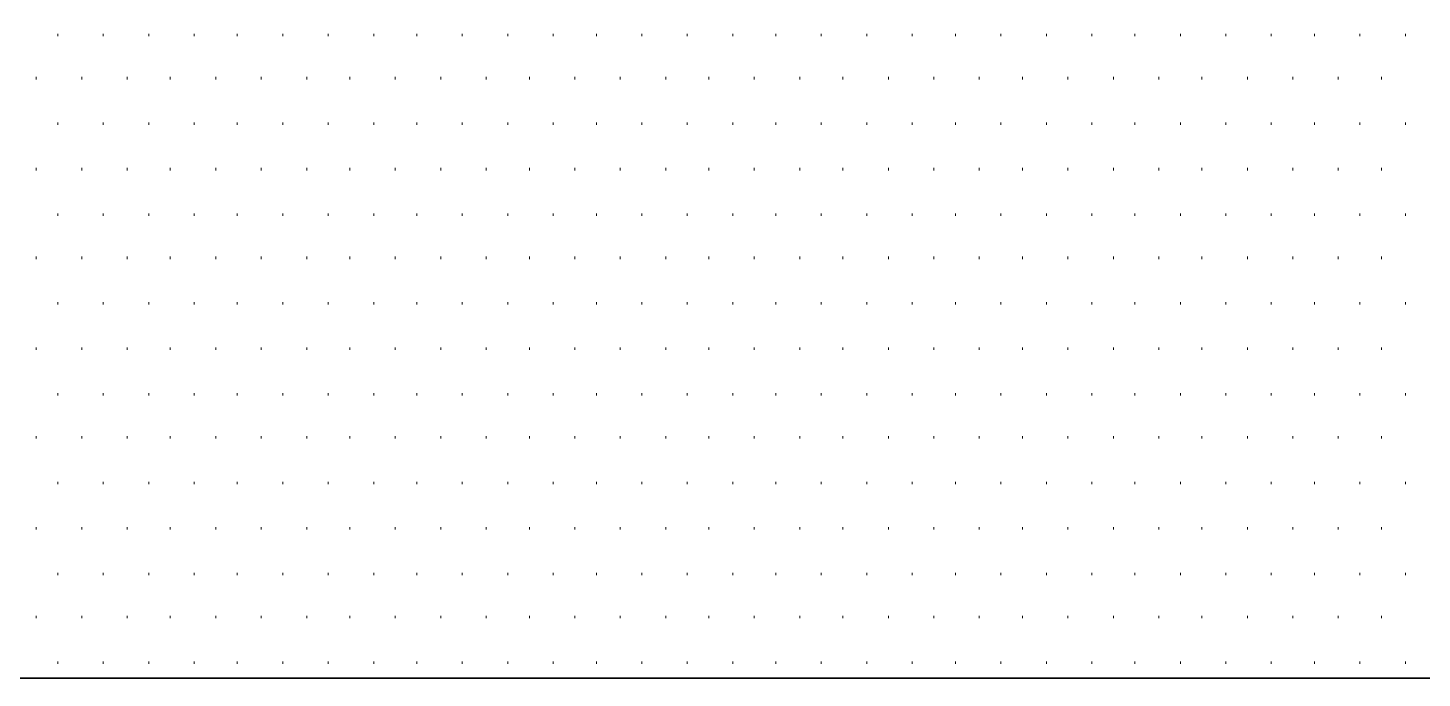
# Model space of a CAD drawing. Header units: millimetres. Extents: x -383313 to -161684, y -117025 to 99224.
# Drawn here: x -323493 to -321027, y -25542 to -24393 of the extents above; entities that cross this region are included whole.
import ezdxf

# ---------------------------------------------------------------- set-up
doc = ezdxf.new("R2010")
doc.units = ezdxf.units.MM
doc.header["$MEASUREMENT"] = 0
doc.layers.add('PDF_Geometry', color=7, linetype='Continuous')

# ---------------------------------------------------------------- blocks, each defined once
blk = doc.blocks.new('A$Cf5759c35')
at = {"layer": 'PDF_Geometry', "color": 8, "lineweight": 35}
blk.add_lwpolyline([(38379.2, 12369.8), (38379.2, 6997.7), (37477.5, 6997.7), (37477.5, 6366.9), (38379.2, 6366.9), (38379.2, 999.1), (37477.5, 999.1), (37477.5, 368.3), (38379.2, 368.3), (38379.2, -4999.6), (37477.5, -4999.6), (37477.5, -5630.3), (38379.2, -5630.3), (38379.2, -7277.1), (17640.1, -7277.1), (-1888.1, 3395.1), (-1270, 4466.2)], dxfattribs=at)
at = {"layer": 'PDF_Geometry', "color": 8, "lineweight": 9}
for points in [[(35022.2, -6142.6), (35022.2, -6138.3)], [(35102.6, -6142.6), (35102.6, -6138.3)], [(35183.1, -6142.6), (35183.1, -6138.3)], [(35263.5, -6142.6), (35263.5, -6138.3)], [(35339.7, -6142.6), (35339.7, -6138.3)], [(35420.1, -6142.6), (35420.1, -6138.3)], [(35500.6, -6142.6), (35500.6, -6138.3)], [(35581, -6142.6), (35581, -6138.3)], [(35657.2, -6142.6), (35657.2, -6138.3)], [(35737.6, -6142.6), (35737.6, -6138.3)], [(35818.1, -6142.6), (35818.1, -6138.3)], [(35898.5, -6142.6), (35898.5, -6138.3)], [(35974.7, -6142.6), (35974.7, -6138.3)], [(36055.1, -6142.6), (36055.1, -6138.3)], [(36135.6, -6142.6), (36135.6, -6138.3)], [(36216, -6142.6), (36216, -6138.3)], [(36292.2, -6142.6), (36292.2, -6138.3)], [(36372.6, -6142.6), (36372.6, -6138.3)], [(36453.1, -6142.6), (36453.1, -6138.3)], [(36533.5, -6142.6), (36533.5, -6138.3)], [(36609.7, -6142.6), (36609.7, -6138.3)], [(36690.1, -6142.6), (36690.1, -6138.3)], [(36770.6, -6142.6), (36770.6, -6138.3)], [(36851, -6142.6), (36851, -6138.3)], [(36927.2, -6142.6), (36927.2, -6138.3)], [(37007.6, -6142.6), (37007.6, -6138.3)], [(37088.1, -6142.6), (37088.1, -6138.3)], [(37168.5, -6142.6), (37168.5, -6138.3)], [(37244.7, -6142.6), (37244.7, -6138.3)], [(37325.1, -6142.6), (37325.1, -6138.3)], [(37405.6, -6142.6), (37405.6, -6138.3)], [(34984.1, -6218.8), (34984.1, -6214.5)], [(35064.5, -6218.8), (35064.5, -6214.5)], [(35145, -6218.8), (35145, -6214.5)], [(35221.2, -6218.8), (35221.2, -6214.5)], [(35301.6, -6218.8), (35301.6, -6214.5)], [(35382, -6218.8), (35382, -6214.5)], [(35462.5, -6218.8), (35462.5, -6214.5)], [(35538.7, -6218.8), (35538.7, -6214.5)], [(35619.1, -6218.8), (35619.1, -6214.5)], [(35699.5, -6218.8), (35699.5, -6214.5)], [(35780, -6218.8), (35780, -6214.5)], [(35856.2, -6218.8), (35856.2, -6214.5)], [(35936.6, -6218.8), (35936.6, -6214.5)], [(36017, -6218.8), (36017, -6214.5)], [(36097.5, -6218.8), (36097.5, -6214.5)], [(36173.7, -6218.8), (36173.7, -6214.5)], [(36254.1, -6218.8), (36254.1, -6214.5)], [(36334.5, -6218.8), (36334.5, -6214.5)], [(36410.7, -6218.8), (36410.7, -6214.5)], [(36491.2, -6218.8), (36491.2, -6214.5)], [(36571.6, -6218.8), (36571.6, -6214.5)], [(36652, -6218.8), (36652, -6214.5)], [(36728.2, -6218.8), (36728.2, -6214.5)], [(36808.7, -6218.8), (36808.7, -6214.5)], [(36889.1, -6218.8), (36889.1, -6214.5)], [(36969.5, -6218.8), (36969.5, -6214.5)], [(37045.7, -6218.8), (37045.7, -6214.5)], [(37126.2, -6218.8), (37126.2, -6214.5)], [(37206.6, -6218.8), (37206.6, -6214.5)], [(37287, -6218.8), (37287, -6214.5)], [(37363.2, -6218.8), (37363.2, -6214.5)], [(35022.2, -6299.2), (35022.2, -6295)], [(35102.6, -6299.2), (35102.6, -6295)], [(35183.1, -6299.2), (35183.1, -6295)], [(35263.5, -6299.2), (35263.5, -6295)], [(35339.7, -6299.2), (35339.7, -6295)], [(35420.1, -6299.2), (35420.1, -6295)], [(35500.6, -6299.2), (35500.6, -6295)], [(35581, -6299.2), (35581, -6295)], [(35657.2, -6299.2), (35657.2, -6295)], [(35737.6, -6299.2), (35737.6, -6295)], [(35818.1, -6299.2), (35818.1, -6295)], [(35898.5, -6299.2), (35898.5, -6295)], [(35974.7, -6299.2), (35974.7, -6295)], [(36055.1, -6299.2), (36055.1, -6295)], [(36135.6, -6299.2), (36135.6, -6295)], [(36216, -6299.2), (36216, -6295)], [(36292.2, -6299.2), (36292.2, -6295)], [(36372.6, -6299.2), (36372.6, -6295)], [(36453.1, -6299.2), (36453.1, -6295)], [(36533.5, -6299.2), (36533.5, -6295)], [(36609.7, -6299.2), (36609.7, -6295)], [(36690.1, -6299.2), (36690.1, -6295)], [(36770.6, -6299.2), (36770.6, -6295)], [(36851, -6299.2), (36851, -6295)], [(36927.2, -6299.2), (36927.2, -6295)], [(37007.6, -6299.2), (37007.6, -6295)], [(37088.1, -6299.2), (37088.1, -6295)], [(37168.5, -6299.2), (37168.5, -6295)], [(37244.7, -6299.2), (37244.7, -6295)], [(37325.1, -6299.2), (37325.1, -6295)], [(37405.6, -6299.2), (37405.6, -6295)], [(34984.1, -6379.6), (34984.1, -6375.4)], [(35064.5, -6379.6), (35064.5, -6375.4)], [(35145, -6379.6), (35145, -6375.4)], [(35221.2, -6379.6), (35221.2, -6375.4)], [(35301.6, -6379.6), (35301.6, -6375.4)], [(35382, -6379.6), (35382, -6375.4)], [(35462.5, -6379.6), (35462.5, -6375.4)], [(35538.7, -6379.6), (35538.7, -6375.4)], [(35619.1, -6379.6), (35619.1, -6375.4)], [(35699.5, -6379.6), (35699.5, -6375.4)], [(35780, -6379.6), (35780, -6375.4)], [(35856.2, -6379.6), (35856.2, -6375.4)], [(35936.6, -6379.6), (35936.6, -6375.4)], [(36017, -6379.6), (36017, -6375.4)], [(36097.5, -6379.6), (36097.5, -6375.4)], [(36173.7, -6379.6), (36173.7, -6375.4)], [(36254.1, -6379.6), (36254.1, -6375.4)], [(36334.5, -6379.6), (36334.5, -6375.4)], [(36410.7, -6379.6), (36410.7, -6375.4)], [(36491.2, -6379.6), (36491.2, -6375.4)], [(36571.6, -6379.6), (36571.6, -6375.4)], [(36652, -6379.6), (36652, -6375.4)], [(36728.2, -6379.6), (36728.2, -6375.4)], [(36808.7, -6379.6), (36808.7, -6375.4)], [(36889.1, -6379.6), (36889.1, -6375.4)], [(36969.5, -6379.6), (36969.5, -6375.4)], [(37045.7, -6379.6), (37045.7, -6375.4)], [(37126.2, -6379.6), (37126.2, -6375.4)], [(37206.6, -6379.6), (37206.6, -6375.4)], [(37287, -6379.6), (37287, -6375.4)], [(37363.2, -6379.6), (37363.2, -6375.4)], [(35022.2, -6460.1), (35022.2, -6455.8)], [(35102.6, -6460.1), (35102.6, -6455.8)], [(35183.1, -6460.1), (35183.1, -6455.8)], [(35263.5, -6460.1), (35263.5, -6455.8)], [(35339.7, -6460.1), (35339.7, -6455.8)], [(35420.1, -6460.1), (35420.1, -6455.8)], [(35500.6, -6460.1), (35500.6, -6455.8)], [(35581, -6460.1), (35581, -6455.8)], [(35657.2, -6460.1), (35657.2, -6455.8)], [(35737.6, -6460.1), (35737.6, -6455.8)], [(35818.1, -6460.1), (35818.1, -6455.8)], [(35898.5, -6460.1), (35898.5, -6455.8)], [(35974.7, -6460.1), (35974.7, -6455.8)], [(36055.1, -6460.1), (36055.1, -6455.8)], [(36135.6, -6460.1), (36135.6, -6455.8)], [(36216, -6460.1), (36216, -6455.8)], [(36292.2, -6460.1), (36292.2, -6455.8)], [(36372.6, -6460.1), (36372.6, -6455.8)], [(36453.1, -6460.1), (36453.1, -6455.8)], [(36533.5, -6460.1), (36533.5, -6455.8)], [(36609.7, -6460.1), (36609.7, -6455.8)], [(36690.1, -6460.1), (36690.1, -6455.8)], [(36770.6, -6460.1), (36770.6, -6455.8)], [(36851, -6460.1), (36851, -6455.8)], [(36927.2, -6460.1), (36927.2, -6455.8)], [(37007.6, -6460.1), (37007.6, -6455.8)], [(37088.1, -6460.1), (37088.1, -6455.8)], [(37168.5, -6460.1), (37168.5, -6455.8)], [(37244.7, -6460.1), (37244.7, -6455.8)], [(37325.1, -6460.1), (37325.1, -6455.8)], [(37405.6, -6460.1), (37405.6, -6455.8)], [(34984.1, -6536.3), (34984.1, -6532)], [(35064.5, -6536.3), (35064.5, -6532)], [(35145, -6536.3), (35145, -6532)], [(35221.2, -6536.3), (35221.2, -6532)], [(35301.6, -6536.3), (35301.6, -6532)], [(35382, -6536.3), (35382, -6532)], [(35462.5, -6536.3), (35462.5, -6532)], [(35538.7, -6536.3), (35538.7, -6532)], [(35619.1, -6536.3), (35619.1, -6532)], [(35699.5, -6536.3), (35699.5, -6532)], [(35780, -6536.3), (35780, -6532)], [(35856.2, -6536.3), (35856.2, -6532)], [(35936.6, -6536.3), (35936.6, -6532)], [(36017, -6536.3), (36017, -6532)], [(36097.5, -6536.3), (36097.5, -6532)], [(36173.7, -6536.3), (36173.7, -6532)], [(36254.1, -6536.3), (36254.1, -6532)], [(36334.5, -6536.3), (36334.5, -6532)], [(36410.7, -6536.3), (36410.7, -6532)], [(36491.2, -6536.3), (36491.2, -6532)], [(36571.6, -6536.3), (36571.6, -6532)], [(36652, -6536.3), (36652, -6532)], [(36728.2, -6536.3), (36728.2, -6532)], [(36808.7, -6536.3), (36808.7, -6532)], [(36889.1, -6536.3), (36889.1, -6532)], [(36969.5, -6536.3), (36969.5, -6532)], [(37045.7, -6536.3), (37045.7, -6532)], [(37126.2, -6536.3), (37126.2, -6532)], [(37206.6, -6536.3), (37206.6, -6532)], [(37287, -6536.3), (37287, -6532)], [(37363.2, -6536.3), (37363.2, -6532)], [(35022.2, -6616.7), (35022.2, -6612.5)], [(35102.6, -6616.7), (35102.6, -6612.5)], [(35183.1, -6616.7), (35183.1, -6612.5)], [(35263.5, -6616.7), (35263.5, -6612.5)], [(35339.7, -6616.7), (35339.7, -6612.5)], [(35420.1, -6616.7), (35420.1, -6612.5)], [(35500.6, -6616.7), (35500.6, -6612.5)], [(35581, -6616.7), (35581, -6612.5)], [(35657.2, -6616.7), (35657.2, -6612.5)], [(35737.6, -6616.7), (35737.6, -6612.5)], [(35818.1, -6616.7), (35818.1, -6612.5)], [(35898.5, -6616.7), (35898.5, -6612.5)], [(35974.7, -6616.7), (35974.7, -6612.5)], [(36055.1, -6616.7), (36055.1, -6612.5)], [(36135.6, -6616.7), (36135.6, -6612.5)], [(36216, -6616.7), (36216, -6612.5)], [(36292.2, -6616.7), (36292.2, -6612.5)], [(36372.6, -6616.7), (36372.6, -6612.5)], [(36453.1, -6616.7), (36453.1, -6612.5)], [(36533.5, -6616.7), (36533.5, -6612.5)], [(36609.7, -6616.7), (36609.7, -6612.5)], [(36690.1, -6616.7), (36690.1, -6612.5)], [(36770.6, -6616.7), (36770.6, -6612.5)], [(36851, -6616.7), (36851, -6612.5)], [(36927.2, -6616.7), (36927.2, -6612.5)], [(37007.6, -6616.7), (37007.6, -6612.5)], [(37088.1, -6616.7), (37088.1, -6612.5)], [(37168.5, -6616.7), (37168.5, -6612.5)], [(37244.7, -6616.7), (37244.7, -6612.5)], [(37325.1, -6616.7), (37325.1, -6612.5)], [(37405.6, -6616.7), (37405.6, -6612.5)], [(34984.1, -6697.1), (34984.1, -6692.9)], [(35064.5, -6697.1), (35064.5, -6692.9)], [(35145, -6697.1), (35145, -6692.9)], [(35221.2, -6697.1), (35221.2, -6692.9)], [(35301.6, -6697.1), (35301.6, -6692.9)], [(35382, -6697.1), (35382, -6692.9)], [(35462.5, -6697.1), (35462.5, -6692.9)], [(35538.7, -6697.1), (35538.7, -6692.9)], [(35619.1, -6697.1), (35619.1, -6692.9)], [(35699.5, -6697.1), (35699.5, -6692.9)], [(35780, -6697.1), (35780, -6692.9)], [(35856.2, -6697.1), (35856.2, -6692.9)], [(35936.6, -6697.1), (35936.6, -6692.9)], [(36017, -6697.1), (36017, -6692.9)], [(36097.5, -6697.1), (36097.5, -6692.9)], [(36173.7, -6697.1), (36173.7, -6692.9)], [(36254.1, -6697.1), (36254.1, -6692.9)], [(36334.5, -6697.1), (36334.5, -6692.9)], [(36410.7, -6697.1), (36410.7, -6692.9)], [(36491.2, -6697.1), (36491.2, -6692.9)], [(36571.6, -6697.1), (36571.6, -6692.9)], [(36652, -6697.1), (36652, -6692.9)], [(36728.2, -6697.1), (36728.2, -6692.9)], [(36808.7, -6697.1), (36808.7, -6692.9)], [(36889.1, -6697.1), (36889.1, -6692.9)], [(36969.5, -6697.1), (36969.5, -6692.9)], [(37045.7, -6697.1), (37045.7, -6692.9)], [(37126.2, -6697.1), (37126.2, -6692.9)], [(37206.6, -6697.1), (37206.6, -6692.9)], [(37287, -6697.1), (37287, -6692.9)], [(37363.2, -6697.1), (37363.2, -6692.9)], [(35022.2, -6777.6), (35022.2, -6773.3)], [(35102.6, -6777.6), (35102.6, -6773.3)], [(35183.1, -6777.6), (35183.1, -6773.3)], [(35263.5, -6777.6), (35263.5, -6773.3)], [(35339.7, -6777.6), (35339.7, -6773.3)], [(35420.1, -6777.6), (35420.1, -6773.3)], [(35500.6, -6777.6), (35500.6, -6773.3)], [(35581, -6777.6), (35581, -6773.3)], [(35657.2, -6777.6), (35657.2, -6773.3)], [(35737.6, -6777.6), (35737.6, -6773.3)], [(35818.1, -6777.6), (35818.1, -6773.3)], [(35898.5, -6777.6), (35898.5, -6773.3)], [(35974.7, -6777.6), (35974.7, -6773.3)], [(36055.1, -6777.6), (36055.1, -6773.3)], [(36135.6, -6777.6), (36135.6, -6773.3)], [(36216, -6777.6), (36216, -6773.3)], [(36292.2, -6777.6), (36292.2, -6773.3)], [(36372.6, -6777.6), (36372.6, -6773.3)], [(36453.1, -6777.6), (36453.1, -6773.3)], [(36533.5, -6777.6), (36533.5, -6773.3)], [(36609.7, -6777.6), (36609.7, -6773.3)], [(36690.1, -6777.6), (36690.1, -6773.3)], [(36770.6, -6777.6), (36770.6, -6773.3)], [(36851, -6777.6), (36851, -6773.3)], [(36927.2, -6777.6), (36927.2, -6773.3)], [(37007.6, -6777.6), (37007.6, -6773.3)], [(37088.1, -6777.6), (37088.1, -6773.3)], [(37168.5, -6777.6), (37168.5, -6773.3)], [(37244.7, -6777.6), (37244.7, -6773.3)], [(37325.1, -6777.6), (37325.1, -6773.3)], [(37405.6, -6777.6), (37405.6, -6773.3)], [(34984.1, -6853.8), (34984.1, -6849.5)], [(35064.5, -6853.8), (35064.5, -6849.5)], [(35145, -6853.8), (35145, -6849.5)], [(35221.2, -6853.8), (35221.2, -6849.5)], [(35301.6, -6853.8), (35301.6, -6849.5)], [(35382, -6853.8), (35382, -6849.5)], [(35462.5, -6853.8), (35462.5, -6849.5)], [(35538.7, -6853.8), (35538.7, -6849.5)], [(35619.1, -6853.8), (35619.1, -6849.5)], [(35699.5, -6853.8), (35699.5, -6849.5)], [(35780, -6853.8), (35780, -6849.5)], [(35856.2, -6853.8), (35856.2, -6849.5)], [(35936.6, -6853.8), (35936.6, -6849.5)], [(36017, -6853.8), (36017, -6849.5)], [(36097.5, -6853.8), (36097.5, -6849.5)], [(36173.7, -6853.8), (36173.7, -6849.5)], [(36254.1, -6853.8), (36254.1, -6849.5)], [(36334.5, -6853.8), (36334.5, -6849.5)], [(36410.7, -6853.8), (36410.7, -6849.5)], [(36491.2, -6853.8), (36491.2, -6849.5)], [(36571.6, -6853.8), (36571.6, -6849.5)], [(36652, -6853.8), (36652, -6849.5)], [(36728.2, -6853.8), (36728.2, -6849.5)], [(36808.7, -6853.8), (36808.7, -6849.5)], [(36889.1, -6853.8), (36889.1, -6849.5)], [(36969.5, -6853.8), (36969.5, -6849.5)], [(37045.7, -6853.8), (37045.7, -6849.5)], [(37126.2, -6853.8), (37126.2, -6849.5)], [(37206.6, -6853.8), (37206.6, -6849.5)], [(37287, -6853.8), (37287, -6849.5)], [(37363.2, -6853.8), (37363.2, -6849.5)], [(35022.2, -6934.2), (35022.2, -6930)], [(35102.6, -6934.2), (35102.6, -6930)], [(35183.1, -6934.2), (35183.1, -6930)], [(35263.5, -6934.2), (35263.5, -6930)], [(35339.7, -6934.2), (35339.7, -6930)], [(35420.1, -6934.2), (35420.1, -6930)], [(35500.6, -6934.2), (35500.6, -6930)], [(35581, -6934.2), (35581, -6930)], [(35657.2, -6934.2), (35657.2, -6930)], [(35737.6, -6934.2), (35737.6, -6930)], [(35818.1, -6934.2), (35818.1, -6930)], [(35898.5, -6934.2), (35898.5, -6930)], [(35974.7, -6934.2), (35974.7, -6930)], [(36055.1, -6934.2), (36055.1, -6930)], [(36135.6, -6934.2), (36135.6, -6930)], [(36216, -6934.2), (36216, -6930)], [(36292.2, -6934.2), (36292.2, -6930)], [(36372.6, -6934.2), (36372.6, -6930)], [(36453.1, -6934.2), (36453.1, -6930)], [(36533.5, -6934.2), (36533.5, -6930)], [(36609.7, -6934.2), (36609.7, -6930)], [(36690.1, -6934.2), (36690.1, -6930)], [(36770.6, -6934.2), (36770.6, -6930)], [(36851, -6934.2), (36851, -6930)], [(36927.2, -6934.2), (36927.2, -6930)], [(37007.6, -6934.2), (37007.6, -6930)], [(37088.1, -6934.2), (37088.1, -6930)], [(37168.5, -6934.2), (37168.5, -6930)], [(37244.7, -6934.2), (37244.7, -6930)], [(37325.1, -6934.2), (37325.1, -6930)], [(37405.6, -6934.2), (37405.6, -6930)], [(34984.1, -7014.6), (34984.1, -7010.4)], [(35064.5, -7014.6), (35064.5, -7010.4)], [(35145, -7014.6), (35145, -7010.4)], [(35221.2, -7014.6), (35221.2, -7010.4)], [(35301.6, -7014.6), (35301.6, -7010.4)], [(35382, -7014.6), (35382, -7010.4)], [(35462.5, -7014.6), (35462.5, -7010.4)], [(35538.7, -7014.6), (35538.7, -7010.4)], [(35619.1, -7014.6), (35619.1, -7010.4)], [(35699.5, -7014.6), (35699.5, -7010.4)], [(35780, -7014.6), (35780, -7010.4)], [(35856.2, -7014.6), (35856.2, -7010.4)], [(35936.6, -7014.6), (35936.6, -7010.4)], [(36017, -7014.6), (36017, -7010.4)], [(36097.5, -7014.6), (36097.5, -7010.4)], [(36173.7, -7014.6), (36173.7, -7010.4)], [(36254.1, -7014.6), (36254.1, -7010.4)], [(36334.5, -7014.6), (36334.5, -7010.4)], [(36410.7, -7014.6), (36410.7, -7010.4)], [(36491.2, -7014.6), (36491.2, -7010.4)], [(36571.6, -7014.6), (36571.6, -7010.4)], [(36652, -7014.6), (36652, -7010.4)], [(36728.2, -7014.6), (36728.2, -7010.4)], [(36808.7, -7014.6), (36808.7, -7010.4)], [(36889.1, -7014.6), (36889.1, -7010.4)], [(36969.5, -7014.6), (36969.5, -7010.4)], [(37045.7, -7014.6), (37045.7, -7010.4)], [(37126.2, -7014.6), (37126.2, -7010.4)], [(37206.6, -7014.6), (37206.6, -7010.4)], [(37287, -7014.6), (37287, -7010.4)], [(37363.2, -7014.6), (37363.2, -7010.4)], [(35022.2, -7095.1), (35022.2, -7090.8)], [(35102.6, -7095.1), (35102.6, -7090.8)], [(35183.1, -7095.1), (35183.1, -7090.8)], [(35263.5, -7095.1), (35263.5, -7090.8)], [(35339.7, -7095.1), (35339.7, -7090.8)], [(35420.1, -7095.1), (35420.1, -7090.8)], [(35500.6, -7095.1), (35500.6, -7090.8)], [(35581, -7095.1), (35581, -7090.8)], [(35657.2, -7095.1), (35657.2, -7090.8)], [(35737.6, -7095.1), (35737.6, -7090.8)], [(35818.1, -7095.1), (35818.1, -7090.8)], [(35898.5, -7095.1), (35898.5, -7090.8)], [(35974.7, -7095.1), (35974.7, -7090.8)], [(36055.1, -7095.1), (36055.1, -7090.8)], [(36135.6, -7095.1), (36135.6, -7090.8)], [(36216, -7095.1), (36216, -7090.8)], [(36292.2, -7095.1), (36292.2, -7090.8)], [(36372.6, -7095.1), (36372.6, -7090.8)], [(36453.1, -7095.1), (36453.1, -7090.8)], [(36533.5, -7095.1), (36533.5, -7090.8)], [(36609.7, -7095.1), (36609.7, -7090.8)], [(36690.1, -7095.1), (36690.1, -7090.8)], [(36770.6, -7095.1), (36770.6, -7090.8)], [(36851, -7095.1), (36851, -7090.8)], [(36927.2, -7095.1), (36927.2, -7090.8)], [(37007.6, -7095.1), (37007.6, -7090.8)], [(37088.1, -7095.1), (37088.1, -7090.8)], [(37168.5, -7095.1), (37168.5, -7090.8)], [(37244.7, -7095.1), (37244.7, -7090.8)], [(37325.1, -7095.1), (37325.1, -7090.8)], [(37405.6, -7095.1), (37405.6, -7090.8)], [(34984.1, -7171.3), (34984.1, -7167)], [(35064.5, -7171.3), (35064.5, -7167)], [(35145, -7171.3), (35145, -7167)], [(35221.2, -7171.3), (35221.2, -7167)], [(35301.6, -7171.3), (35301.6, -7167)], [(35382, -7171.3), (35382, -7167)], [(35462.5, -7171.3), (35462.5, -7167)], [(35538.7, -7171.3), (35538.7, -7167)], [(35619.1, -7171.3), (35619.1, -7167)], [(35699.5, -7171.3), (35699.5, -7167)], [(35780, -7171.3), (35780, -7167)], [(35856.2, -7171.3), (35856.2, -7167)], [(35936.6, -7171.3), (35936.6, -7167)], [(36017, -7171.3), (36017, -7167)], [(36097.5, -7171.3), (36097.5, -7167)], [(36173.7, -7171.3), (36173.7, -7167)], [(36254.1, -7171.3), (36254.1, -7167)], [(36334.5, -7171.3), (36334.5, -7167)], [(36410.7, -7171.3), (36410.7, -7167)], [(36491.2, -7171.3), (36491.2, -7167)], [(36571.6, -7171.3), (36571.6, -7167)], [(36652, -7171.3), (36652, -7167)], [(36728.2, -7171.3), (36728.2, -7167)], [(36808.7, -7171.3), (36808.7, -7167)], [(36889.1, -7171.3), (36889.1, -7167)], [(36969.5, -7171.3), (36969.5, -7167)], [(37045.7, -7171.3), (37045.7, -7167)], [(37126.2, -7171.3), (37126.2, -7167)], [(37206.6, -7171.3), (37206.6, -7167)], [(37287, -7171.3), (37287, -7167)], [(37363.2, -7171.3), (37363.2, -7167)], [(35022.2, -7251.7), (35022.2, -7247.5)], [(35102.6, -7251.7), (35102.6, -7247.5)], [(35183.1, -7251.7), (35183.1, -7247.5)], [(35263.5, -7251.7), (35263.5, -7247.5)], [(35339.7, -7251.7), (35339.7, -7247.5)], [(35420.1, -7251.7), (35420.1, -7247.5)], [(35500.6, -7251.7), (35500.6, -7247.5)], [(35581, -7251.7), (35581, -7247.5)], [(35657.2, -7251.7), (35657.2, -7247.5)], [(35737.6, -7251.7), (35737.6, -7247.5)], [(35818.1, -7251.7), (35818.1, -7247.5)], [(35898.5, -7251.7), (35898.5, -7247.5)], [(35974.7, -7251.7), (35974.7, -7247.5)], [(36055.1, -7251.7), (36055.1, -7247.5)], [(36135.6, -7251.7), (36135.6, -7247.5)], [(36216, -7251.7), (36216, -7247.5)], [(36292.2, -7251.7), (36292.2, -7247.5)], [(36372.6, -7251.7), (36372.6, -7247.5)], [(36453.1, -7251.7), (36453.1, -7247.5)], [(36533.5, -7251.7), (36533.5, -7247.5)], [(36609.7, -7251.7), (36609.7, -7247.5)], [(36690.1, -7251.7), (36690.1, -7247.5)], [(36770.6, -7251.7), (36770.6, -7247.5)], [(36851, -7251.7), (36851, -7247.5)], [(36927.2, -7251.7), (36927.2, -7247.5)], [(37007.6, -7251.7), (37007.6, -7247.5)], [(37088.1, -7251.7), (37088.1, -7247.5)], [(37168.5, -7251.7), (37168.5, -7247.5)], [(37244.7, -7251.7), (37244.7, -7247.5)], [(37325.1, -7251.7), (37325.1, -7247.5)], [(37405.6, -7251.7), (37405.6, -7247.5)]]:
    blk.add_lwpolyline(points, dxfattribs=at)

msp = doc.modelspace()

# ---------------------------------------------------------------- block references
at = {"ltscale": 100}
msp.add_blockref('A$Cf5759c35', (-358461.97282, -18264.93104), dxfattribs=at)

doc.saveas('drawing.dxf')
